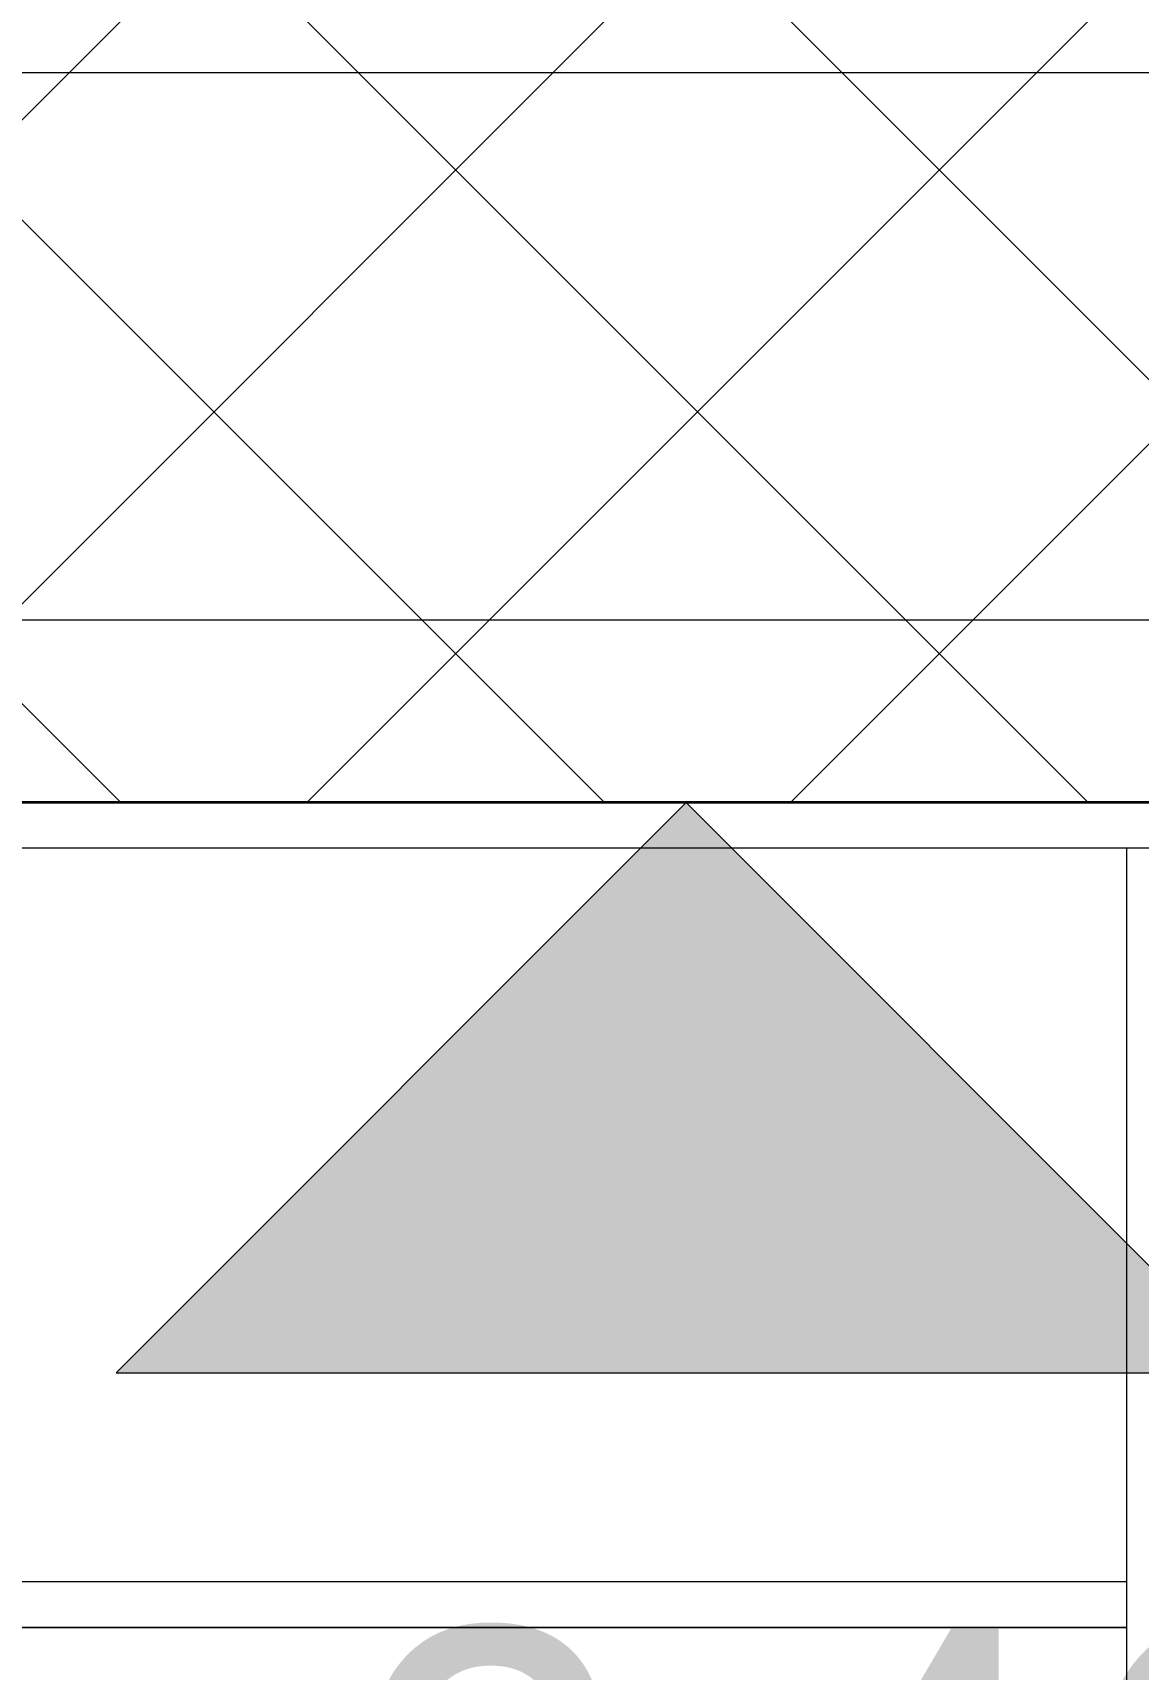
# Model space of a CAD drawing. Header units: metres. Extents: x -0.64 to 0.89, y -0.01 to 0.61.
# Drawn here: x 0.37586 to 0.38071, y 0.25325 to 0.26042 of the extents above; entities that cross this region are included whole.
import ezdxf
from ezdxf.xclip import XClip

# ---------------------------------------------------------------- set-up
doc = ezdxf.new("R2010")
doc.units = ezdxf.units.M
doc.header["$MEASUREMENT"] = 0
doc.header["$XCLIPFRAME"] = 0
doc.linetypes.add('Strich 2', pattern=[0.0028222222222216, 0.0014111111111108, -0.0014111111111108])
for name, color, linetype in [('011_Stift 1.Grau', 7, 'Continuous'), ('011_Stift 1.Grau Schichttrennlinien', 7, 'Continuous'), ('015 Innenwände', 7, 'Continuous'), ('015 Innenwände Schichttrennlinien', 7, 'Continuous'), ('030 Bodenaufbauten', 7, 'Continuous'), ('035 Decken', 7, 'Continuous'), ('051 Brüstung', 7, 'Continuous'), ('051 Brüstung Bauteilschraffuren', 7, 'Continuous'), ('120 Bemassungen Detail', 7, 'Continuous')]:
    doc.layers.add(name, color=color, linetype=linetype)
doc.styles.add('ERSTELLTER_STIL_5', font='Arial.ttf', dxfattribs={"width": 0.9})

# ---------------------------------------------------------------- blocks, each defined once
blk = doc.blocks.new('Zeichnung_3_2', base_point=(-2.970789108152893, 0.2078478095782649))
at = {"layer": '051 Brüstung Bauteilschraffuren', "linetype": 'Continuous', "lineweight": 0, "true_color": 0x000000}
h = blk.add_hatch(dxfattribs=at)
h.set_pattern_fill('Beton_0002', color=18, style=0, pattern_type=2)
h.set_pattern_definition([(44.99999999999999, (-2.970789108152893, 0.2078478095782649), (-0.001060660171779821, 0.001060660171779822), []), (135.0000000000002, (-2.970789108152893, 0.2078478095782649), (0.001060660171779818, 0.001060660171779824), [])])
h.paths.add_polyline_path([(0.312856633258405, 0.2536300772983503), (0.3165584478825528, 0.2536300804272983), (0.3165584478825528, 0.2570459217161276), (0.3843584308924832, 0.2570471420058643), (0.3843584308924832, 0.2614434829691732), (0.3507584507482304, 0.2609348098858575), (0.3165584510115008, 0.2614478103043164), (0.3165584510115008, 0.2700425831382801), (0.312856633258405, 0.2700425831382801)])
at = {"layer": '120 Bemassungen Detail', "linetype": 'Continuous', "lineweight": 0, "true_color": 0x000000}
blk.add_hatch(color=18, dxfattribs=at).paths.add_polyline_path([(0.3787269100442145, 0.257047045151134), (0.3762269100442146, 0.254547045151134), (0.3812269100442145, 0.254547045151134)])
at = {"layer": '011_Stift 1.Grau Schichttrennlinien', "color": 7, "linetype": 'Continuous', "lineweight": 13, "ltscale": 1000, "flags": 128}
for points in [[(0.3843580863670018, 0.2602474077106076), (0.3819584315384295, 0.2602474077106076), (0.3723580876626764, 0.2602474077106076)], [(0.3843580863670018, 0.2578474077106075), (0.3819584315384295, 0.2578474077106075), (0.3723580876626764, 0.2578474077106075)]]:
    blk.add_lwpolyline(points, dxfattribs=at)
at = {"layer": '015 Innenwände', "color": 7, "linetype": 'Continuous', "lineweight": 20, "ltscale": 1000}
blk.add_line((0.3386584457088032, 0.2534300780684034), (0.3806584467029405, 0.2534300780684034), dxfattribs=at)
at = {"layer": '015 Innenwände Schichttrennlinien', "color": 7, "linetype": 'Continuous', "lineweight": 20, "ltscale": 1000}
blk.add_line((0.3806584467029405, 0.2568470770680086), (0.3806584467029405, 0.2078340803439773), dxfattribs=at)
at = {"layer": '030 Bodenaufbauten', "color": 7, "linetype": 'Strich 2', "lineweight": 13, "ltscale": 1000}
blk.add_line((0.3806584467029405, 0.2536300804272983), (0.3379584468395151, 0.2536300804272983), dxfattribs=at)
at = {"layer": '035 Decken', "color": 7, "linetype": 'Continuous', "lineweight": 35, "ltscale": 1000}
blk.add_line((0.3843584308924832, 0.2570471420058643), (0.3165584478825528, 0.2570459217161276), dxfattribs=at)
at = {"layer": '035 Decken', "color": 7, "linetype": 'Continuous', "lineweight": 13, "ltscale": 1000}
blk.add_line((0.3834584484379885, 0.2568471271311772), (0.3167580466071502, 0.2568459256151288), dxfattribs=at)
at = {"layer": '051 Brüstung', "color": 7, "linetype": 'Continuous', "lineweight": 13, "ltscale": 1000}
blk.add_line((0.3806584467029405, 0.2534300780684034), (0.3386584457088032, 0.2534300780684034), dxfattribs=at)
at = {"layer": '120 Bemassungen Detail', "color": 7, "linetype": 'Continuous', "lineweight": 13, "ltscale": 1000}
for p, q in [((0.3816320564338299, 0.2570470105900465), (0.371757055734472, 0.2570470105900465)), ((0.378726909528752, 0.257047045008475), (0.3762269113320462, 0.2545470436828212)), ((0.378726909528752, 0.257047045008475), (0.3768519093167486, 0.257047045008475)), ((0.378726909528752, 0.257047045008475), (0.3806019097407553, 0.257047045008475)), ((0.3812269108544057, 0.2545470436828212), (0.378726909528752, 0.257047045008475)), ((0.3762269113320462, 0.2545470436828212), (0.3812269108544057, 0.2545470436828212))]:
    blk.add_line(p, q, dxfattribs=at)
at = {"layer": '120 Bemassungen Detail', "color": 7, "linetype": 'Continuous', "lineweight": 13, "insert": (0.3759161350442146, 0.2515997684302504), "char_height": 0.001799999952316284, "attachment_point": 7, "style": 'ERSTELLTER_STIL_5'}
blk.add_mtext('\\A1;{\\pql;\\fArial|b0|i0|c0|p0;\\W0.900000;+2.46}', dxfattribs=at)

msp = doc.modelspace()

# ---------------------------------------------------------------- block references
at = {"layer": '011_Stift 1.Grau', "color": 7, "linetype": 'Continuous', "lineweight": 13, "ltscale": 1000}
ref = msp.add_blockref('Zeichnung_3_2', (-2.970789108152893, 0.2078478095782649), dxfattribs=at)
XClip(ref).set_block_clipping_path([(0.2175707065456308, 0.1288228011493161), (0.4275506549593633, 0.2700425829825148)])

doc.saveas('drawing.dxf')
